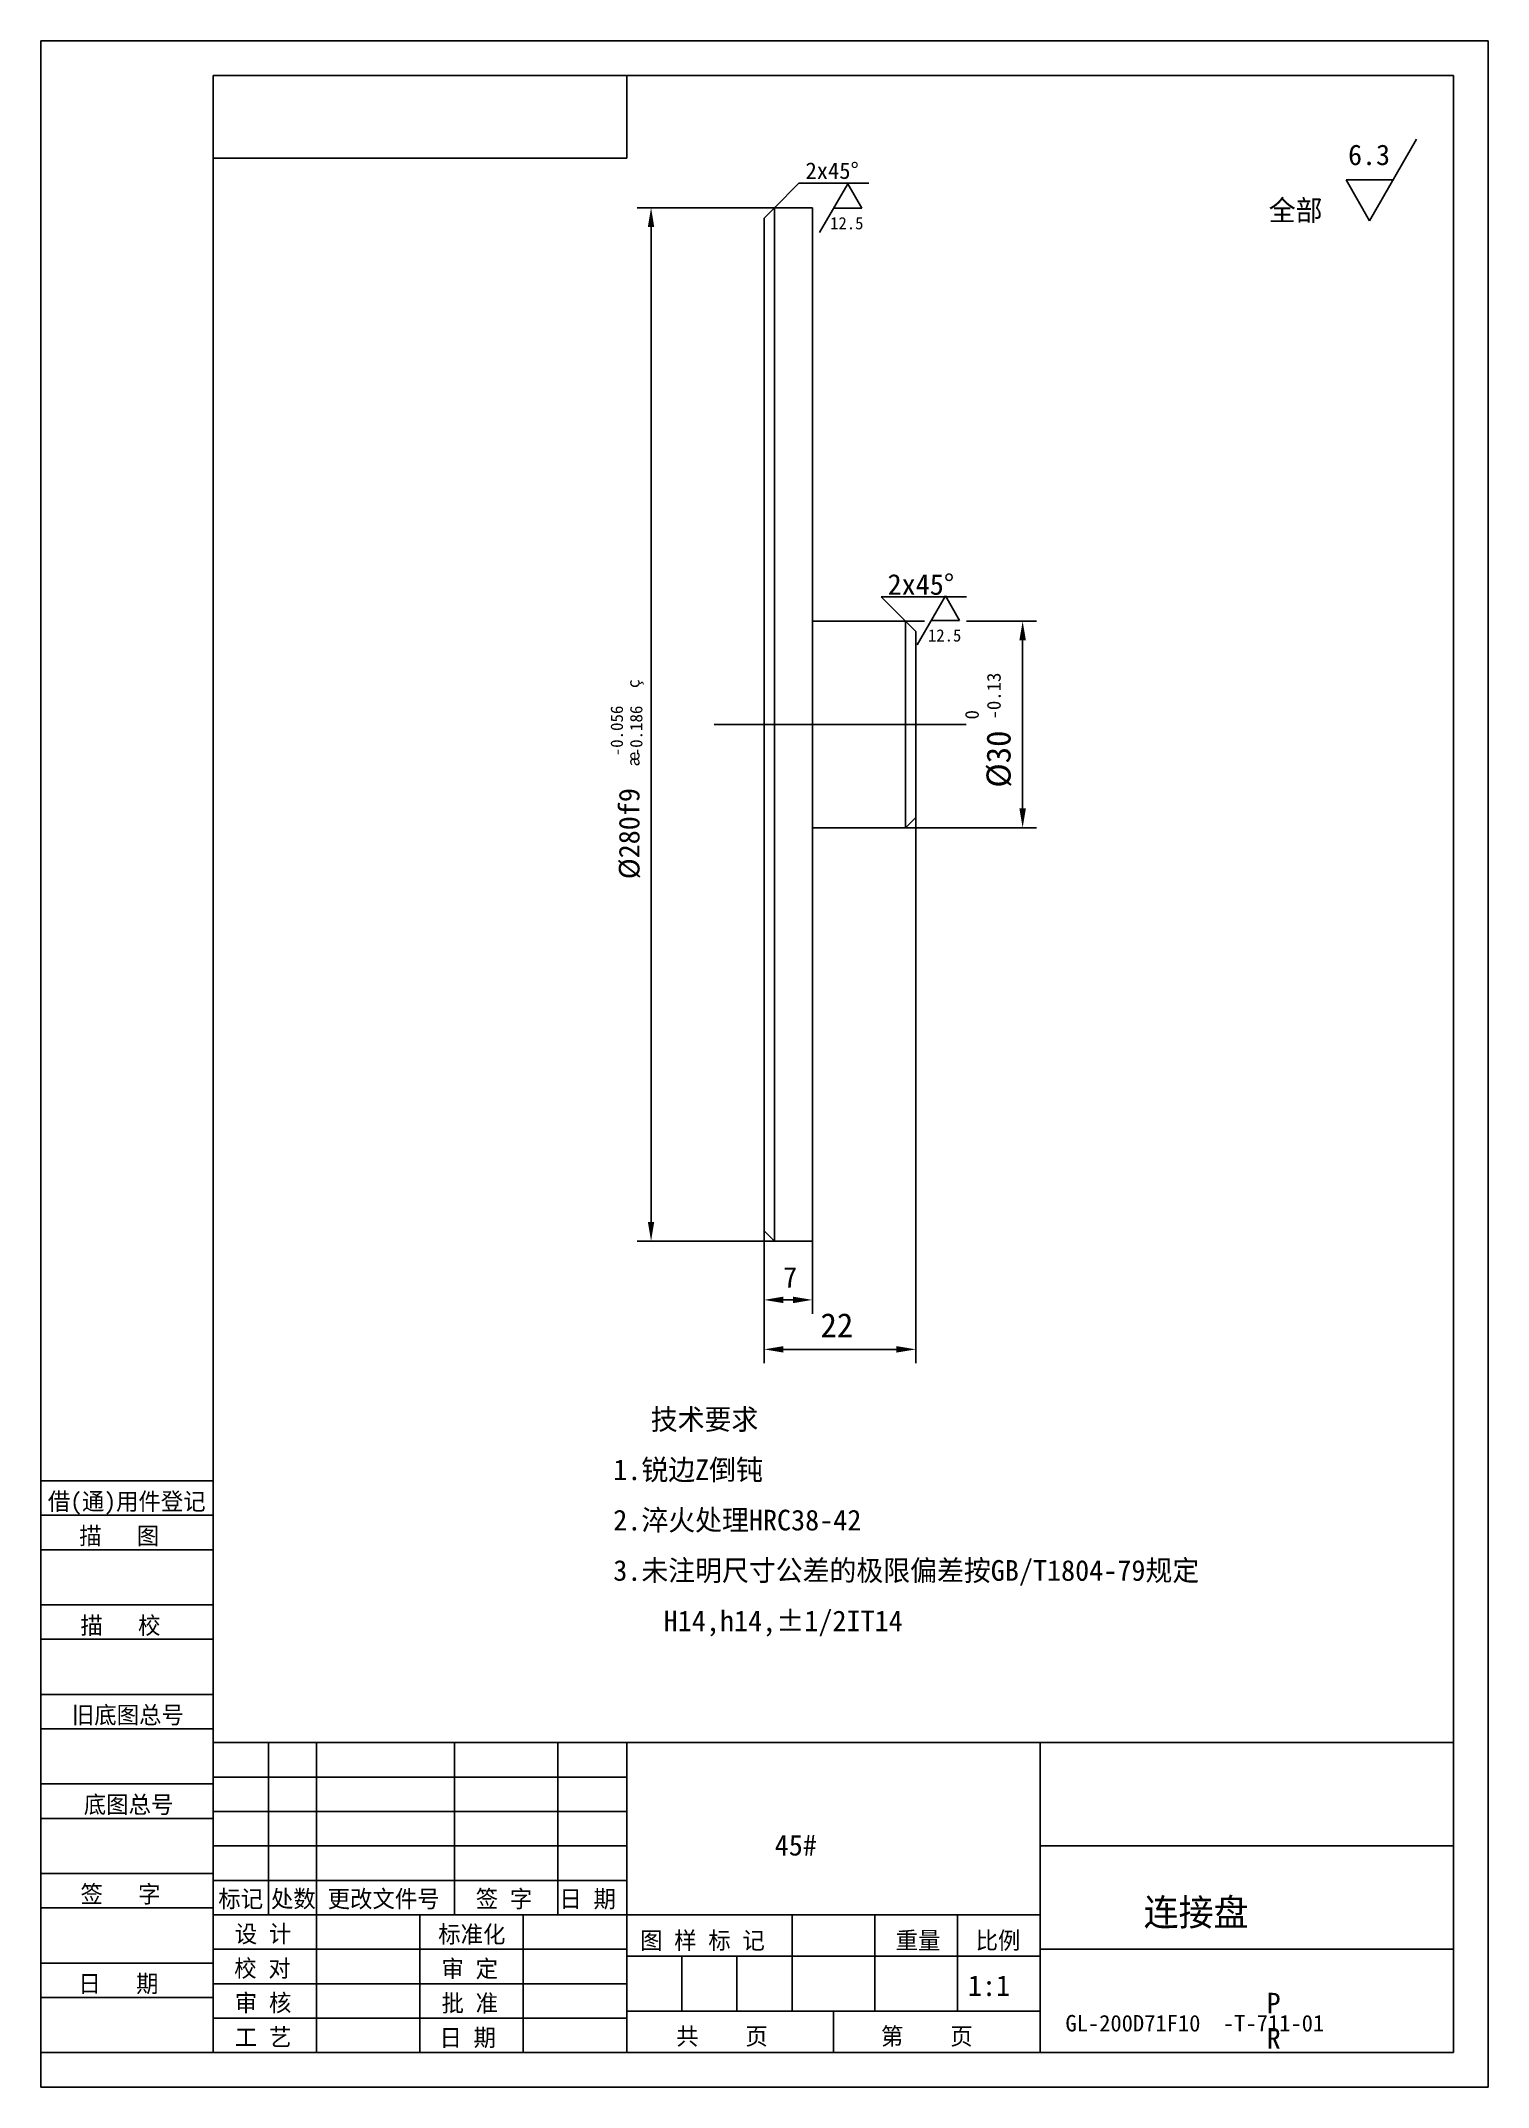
# Model space of a CAD drawing. Header units: metres. Extents: x 0 to 210, y 0 to 297.
import ezdxf

# ---------------------------------------------------------------- set-up
doc = ezdxf.new("R2010")
doc.units = ezdxf.units.M
for name, color, linetype in [('C', 6, 'Continuous'), ('D', 1, 'Continuous'), ('FL', 5, 'Continuous'), ('T', 7, 'Continuous'), ('TL', 4, 'Continuous')]:
    doc.layers.add(name, color=color, linetype=linetype)

# ---------------------------------------------------------------- blocks, each defined once
blk = doc.blocks.new('TUKUN4')
at = {"layer": 'FL'}
for p, q in [((0, 297), (0, 0)), ((210, 297), (0, 297)), ((210, 0), (210, 297)), ((0, 78), (25, 78)), ((0, 70), (25, 70)), ((0, 65), (25, 65)), ((0, 57), (25, 57)), ((0, 52), (25, 52)), ((33, 25), (33, 50)), ((40, 5), (40, 50)), ((60, 25), (60, 50)), ((75, 25), (75, 50)), ((25, 45), (85, 45)), ((0, 44), (25, 44)), ((0, 39), (25, 39)), ((25, 40), (85, 40)), ((25, 35), (85, 35)), ((0, 31), (25, 31)), ((25, 30), (85, 30)), ((0, 26), (25, 26)), ((70, 5), (70, 25)), ((0, 18), (25, 18)), ((25, 20), (85, 20)), ((25, 15), (85, 15)), ((0, 13), (25, 13)), ((25, 10), (85, 10)), ((0, 0), (210, 0))]:
    blk.add_line(p, q, dxfattribs=at)
at = {"layer": 'TL'}
for p, q in [((25, 5), (25, 292)), ((205, 292), (25, 292)), ((85, 292), (85, 280)), ((205, 5), (205, 292)), ((85, 280), (25, 280)), ((0, 88), (25, 88)), ((0, 83), (25, 83)), ((205, 50), (25, 50)), ((85, 5), (85, 50)), ((145, 5), (145, 50)), ((205, 35), (145, 35)), ((145, 25), (25, 25)), ((55, 5), (55, 25)), ((109, 11), (109, 25)), ((121, 11), (121, 25)), ((133, 11), (133, 25)), ((85, 19), (145, 19)), ((93, 11), (93, 19)), ((101, 11), (101, 19)), ((205, 20), (145, 20)), ((145, 11), (85, 11)), ((115, 5), (115, 11)), ((0, 5), (205, 5))]:
    blk.add_line(p, q, dxfattribs=at)
at = {"layer": 'T'}
for s, p in [('借(通)用件登记', (1, 83.76)), ('描   图', (5.56, 78.76)), ('描   校', (5.74, 65.76)), ('旧底图总号', (4.49, 52.76)), ('底图总号', (6.22, 39.76)), ('签   字', (5.74, 26.76)), ('标记', (25.75, 26.07)), ('处数', (33.38, 26.07)), ('更改文件号', (41.61, 26.07)), ('签 字', (63.1, 26.07)), ('日 期', (75.23, 26.07)), ('设 计', (28.14, 20.99)), ('标准化', (57.65, 20.93)), ('图 样 标 记', (86.95, 20.04)), ('重量', (124.03, 20.04)), ('比例', (135.64, 20.04)), ('校 对', (28.05, 15.99)), ('审 定', (58.13, 15.93)), ('日   期', (5.45, 13.76)), ('审 核', (28.14, 10.99)), ('批 准', (58.13, 10.93)), ('共    页', (92.18, 6.13)), ('第    页', (121.9, 6.13)), ('工 艺', (28.14, 5.99)), ('日 期', (57.84, 5.93))]:
    blk.add_text(s, height=2.5, dxfattribs=at).set_placement(p)

msp = doc.modelspace()

# ---------------------------------------------------------------- linework, layer by layer
at = {"layer": 'C'}
msp.add_line((97.68, 197.79), (134.27, 197.79), dxfattribs=at)
at = {"layer": 'D'}
for p, q in [((199.63, 282.74), (192.8, 270.91)), ((106.45, 272.79), (109.99, 276.33)), ((109.99, 276.33), (117.07, 276.33)), ((112.97, 269.18), (117.07, 276.28)), ((117.07, 276.33), (120.13, 276.33)), ((117.07, 276.28), (119.12, 272.73)), ((189.39, 276.83), (196.22, 276.83)), ((192.8, 270.91), (189.39, 276.83)), ((106.45, 272.79), (86.54, 272.79)), ((119.12, 272.73), (115.02, 272.73)), ((88.54, 269.99), (88.54, 125.59)), ((121.92, 216.33), (130.51, 216.33)), ((125.45, 212.79), (121.92, 216.33)), ((127.17, 209.34), (131.27, 216.44)), ((130.51, 216.33), (134.33, 216.33)), ((131.27, 216.44), (133.32, 212.89)), ((125.45, 212.79), (128.21, 212.79)), ((133.32, 212.89), (129.22, 212.89)), ((134.33, 212.79), (144.46, 212.79)), ((142.46, 185.59), (142.46, 209.99)), ((126.95, 184.29), (126.95, 105.08)), ((125.45, 182.79), (144.46, 182.79)), ((106.45, 122.79), (86.54, 122.79)), ((104.95, 124.29), (104.95, 112.26)), ((111.95, 122.79), (111.95, 112.26)), ((107.75, 114.26), (109.15, 114.26)), ((104.95, 112.26), (104.95, 105.08)), ((124.15, 107.08), (107.75, 107.08))]:
    msp.add_line(p, q, dxfattribs=at)
for points in [[(88.07, 269.99), (89, 269.99), (88.54, 272.79)], [(141.99, 209.99), (142.93, 209.99), (142.46, 212.79)], [(141.99, 185.59), (142.93, 185.59), (142.46, 182.79)], [(88.07, 125.59), (89, 125.59), (88.54, 122.79)], [(107.75, 114.73), (107.75, 113.79), (104.95, 114.26)], [(109.15, 114.73), (109.15, 113.79), (111.95, 114.26)], [(107.75, 107.55), (107.75, 106.61), (104.95, 107.08)], [(124.15, 107.55), (124.15, 106.61), (126.95, 107.08)]]:
    msp.add_solid(points, dxfattribs=at)
at = {"layer": 'TL'}
for p, q in [((106.45, 272.79), (104.95, 271.29)), ((104.95, 271.29), (104.95, 197.79)), ((106.45, 272.79), (106.45, 197.79)), ((111.95, 272.79), (106.45, 272.79)), ((111.95, 212.79), (111.95, 272.79)), ((111.95, 212.79), (111.95, 197.79)), ((125.45, 212.79), (111.95, 212.79)), ((125.45, 212.79), (125.45, 197.79)), ((125.45, 212.79), (126.95, 211.29)), ((126.95, 197.79), (126.95, 211.29)), ((104.95, 124.29), (104.95, 197.79)), ((106.45, 122.79), (106.45, 197.79)), ((111.95, 182.79), (111.95, 197.79)), ((125.45, 182.79), (125.45, 197.79)), ((126.95, 197.79), (126.95, 184.29)), ((125.45, 182.79), (126.95, 184.29)), ((111.95, 182.79), (111.95, 122.79)), ((125.45, 182.79), (111.95, 182.79)), ((106.45, 122.79), (104.95, 124.29)), ((111.95, 122.79), (106.45, 122.79))]:
    msp.add_line(p, q, dxfattribs=at)

# ---------------------------------------------------------------- block references
at = {"layer": 'D'}
msp.add_blockref('TUKUN4', (0, 0), dxfattribs=at)

# ---------------------------------------------------------------- texts
for s, height, p in [('2x45%%d', 2.4, (110.95, 276.97)), ('6.3', 2.98, (189.69, 278.98)), ('全部', 3, (178.17, 270.91)), ('12.5', 1.78, (114.52, 269.65)), ('2x45%%d', 3, (122.86, 216.61)), ('12.5', 1.78, (128.72, 209.82)), ('7', 3, (107.71, 116.03)), ('22', 3.5, (113.12, 108.83)), ('技术要求', 3, (88.5, 95.42)), ('1.锐边Z倒钝', 3, (83.05, 88.11)), ('2.淬火处理HRC38-42', 3, (83.05, 80.8)), ('3.未注明尺寸公差的极限偏差按GB/T1804-79规定', 3, (83.05, 73.49)), ('H14,h14,%%p1/2IT14', 3, (90.37, 66.17)), ('45#', 3, (106.48, 33.61)), ('连接盘', 3.9, (160.02, 23.42)), ('1:1', 3, (134.52, 13.23)), ('P', 3, (177.86, 10.68)), ('GL-200D71F10  -T-711-01', 2.4, (148.67, 8.07)), ('R', 3, (177.86, 5.59))]:
    msp.add_text(s, height=height, dxfattribs=at).set_placement(p)
for s, height, p in [('-0.13', 2, (139.28, 198.51)), ('%%231', 1.8, (86.86, 203.07)), ('-0.056', 1.8, (84.46, 193.17)), ('-0.186', 1.8, (87.28, 193.17)), ('0', 2, (136.1, 198.51)), ('%%c30', 3.5, (140.71, 188.61)), ('%%230', 1.8, (86.86, 191.67)), ('%%c280f9', 3, (86.86, 175.32))]:
    msp.add_text(s, height=height, rotation=90, dxfattribs=at).set_placement(p)

doc.saveas('drawing.dxf')
